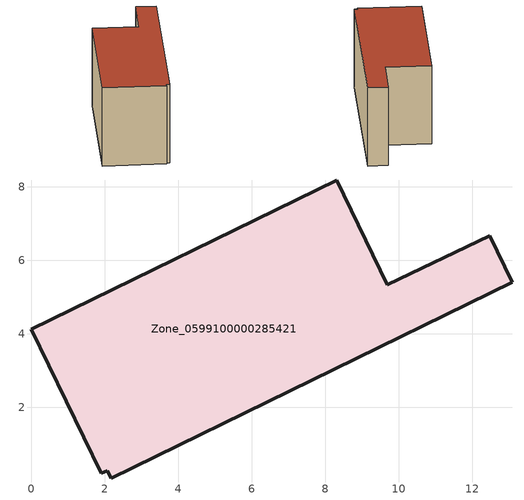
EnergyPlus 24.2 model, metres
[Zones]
Zone_0599100000285421
 floor ground (C_G): 2.18,0.08 2.07,0.28 1.91,0.21 0,4.13 8.3,8.18 9.69,5.33 12.47,6.67 13.09,5.4 z0
 wall outside (C_F): 13.09,5.4 12.47,6.67 9.69,5.33 8.3,8.18 0,4.13 1.91,0.21 2.07,0.28 2.18,0.08 13.09,5.4 z0:5.91
 roof outside (C_R): 2.07,0.28 2.18,0.08 13.09,5.4 12.47,6.67 9.69,5.33 8.3,8.18 0,4.13 1.91,0.21 z5.91
[BUILDING]
Pand.0599100000285421: North Axis=0; Terrain=City; Loads Convergence Tolerance Value=0.04; Temperature Convergence Tolerance Value=0.4; Solar Distribution=FullExterior; Maximum Number of Warmup Days=25; Minimum Number of Warmup Days=1
[Site:Location]
Rotterdam.The.Hague.AP_ZH_NLD Design_Conditions: Latitude=51.96; Longitude=4.45; Time Zone=1; Elevation=-4.5
[SITE:GROUNDTEMPERATURE:BUILDINGSURFACE]
18, 18, 18, 18, 18, 18, 18, 18, 18, 18, 18, 18
[MATERIAL] Thermal Absorptance=0.9; Solar Absorptance=0.7; Visible Absorptance=0.7
Name | Roughness | Thickness | Conductivity | Density | Specific Heat
G.TC.1946-1964 | MediumSmooth | 0.15 | 1 | 540 | 1210
F.TC.1946-1964 | Rough | 0.3 | 0.857143 | 1920 | 840
R.TC.1946-1964 | MediumRough | 0.2 | 0.235294 | 1500 | 1000
[CONSTRUCTION]
C_G: G.TC.1946-1964
C_F: F.TC.1946-1964
C_R: R.TC.1946-1964
[ZONE]
Zone_0599100000285421: Type=1; Multiplier=1; Ceiling Height=Autocalculate; Volume=Autocalculate; Floor Area=autocalculate; Part of Total Floor Area=Yes
[ZONEINFILTRATION:DESIGNFLOWRATE]
Infil_Zone_0599100000285421: Zone or ZoneList or Space or SpaceList=Zone_0599100000285421; Schedule=AlwaysOn; Design Flow Rate Calculation Method=Flow/Area; Flow Rate per Floor Area=0.003; Constant Term Coefficient=1; Temperature Term Coefficient=0; Velocity Term Coefficient=0; Velocity Squared Term Coefficient=0
[HVACTEMPLATE:ZONE:IDEALLOADSAIRSYSTEM]
Zone_0599100000285421: Maximum Heating Supply Air Temperature=50; Minimum Cooling Supply Air Temperature=13; Maximum Heating Supply Air Humidity Ratio=0.0156; Minimum Cooling Supply Air Humidity Ratio=0.0077; Heating Limit=NoLimit; Cooling Limit=NoLimit; Dehumidification Control Type=ConstantSensibleHeatRatio; Cooling Sensible Heat Ratio=0.7; Dehumidification Setpoint=60; Humidification Control Type=None; Humidification Setpoint=30; Outdoor Air Method=None; Outdoor Air Flow Rate per Person=0.00944; Outdoor Air Flow Rate per Zone Floor Area=0; Outdoor Air Flow Rate per Zone=0; Demand Controlled Ventilation Type=None; Outdoor Air Economizer Type=NoEconomizer; Heat Recovery Type=None; Sensible Heat Recovery Effectiveness=0.7; Latent Heat Recovery Effectiveness=0.65
[ZONECONTROL:THERMOSTAT]
ThermostatControl_Zone_0599100000285421: Zone or ZoneList=Zone_0599100000285421; Control Type Schedule=DualSetpointControlType; Control 1=Thermostat_Zone_0599100000285421; Temperature Difference Between Cutout And Setpoint=0
[THERMOSTATSETPOINT:DUALSETPOINT]
Thermostat_Zone_0599100000285421: Heating Setpoint Temperature Schedule=HeatingSetpoint_Zone_0599100000285421; Cooling Setpoint Temperature Schedule=CoolingSetpoint_Zone_0599100000285421
[SCHEDULE:COMPACT]
HeatingSetpoint_Zone_0599100000285421: Through: 12/31, For: AllDays, Until: 24:00, 21
CoolingSetpoint_Zone_0599100000285421: Through: 12/31, For: AllDays, Until: 24:00, 24
DualSetpointControlType: Through: 12/31, For: AllDays, Until: 24:00, 4
AlwaysOn: Through: 12/31, For: AllDays, Until: 24:00, 1
